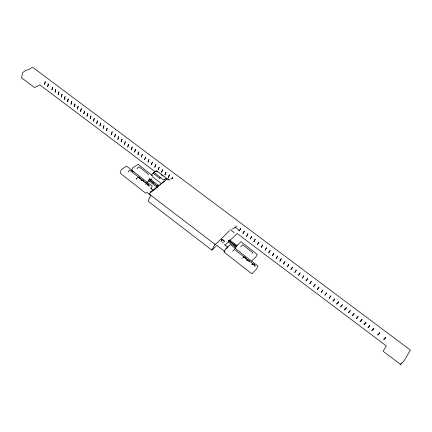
<?xml version="1.0" encoding="UTF-8"?>
<svg xmlns="http://www.w3.org/2000/svg" width="432" height="432" viewBox="0 0 432 432"><rect width="100%" height="100%" fill="white"/><g stroke="black" fill="none" stroke-linecap="round" stroke-linejoin="round"><path stroke-width="0.65" d="M149.013 159.586L147.987 162.221L148.964 159.478M145.649 157.097L144.628 159.7L145.595 156.946M142.333 154.537L141.275 157.178L142.231 154.424M138.742 151.94C137.738 158.215 137.387 152.086 138.974 152.021M135.464 149.342L134.6 152.156L135.529 149.396M132.057 146.972L131.274 149.656L132.295 147.004M128.596 144.212L127.732 146.993L128.741 144.337M125.275 141.723L124.427 144.504L125.318 141.728M121.964 139.234L121.127 142.025L122.008 139.244M118.703 136.766L117.833 139.547L118.66 136.755M115.366 134.282L114.55 137.079L115.506 134.406M112.223 131.938L111.278 134.617L112.12 131.825M107.071 128.212C106.607 133.029 105.43 130.291 107.303 128.245M103.988 125.825L103.124 128.488L103.945 125.685M100.64 123.228L99.878 126.047L100.683 123.239M97.427 120.857L96.638 123.611L97.529 120.911M94.187 118.422L93.409 121.181L94.289 118.476M90.914 115.933L90.185 118.757L90.958 115.938M58.941 91.946L58.185 94.7L58.79 91.795M87.831 113.627L86.972 116.343L87.734 113.519M84.613 111.213L83.765 113.929L84.515 111.105M81.265 108.686L80.568 111.526L81.308 108.697M71.685 101.493L71.015 104.344L71.728 101.504M68.197 98.982C67.954 104.123 66.695 100.969 68.429 99.063M65.027 96.606C64.568 103.129 63.806 96.779 65.259 96.687M62.1 94.311L61.328 97.06L62.008 94.208M55.696 89.532L55.048 92.34L55.798 89.586M52.661 87.226L51.921 89.986L52.569 87.124M48.146 83.981C49.496 84.299 45.932 90.32 48.298 83.916M45.268 81.68L44.555 84.451L45.176 81.572M78.203 106.402L77.377 109.129L78.106 106.294M128.018 172.136L128.369 171.153L129.676 170.267L148.883 185.171L148.592 185.933M131.663 170.613L132.651 167.854L138.164 164.333L153.031 176.17M137.052 168.815L137.365 167.951L139.072 166.844L148.289 174.166L147.96 175.025M137.381 177.935L138.58 176.953L139.941 178.076L139.828 178.378M145.676 184.356L146.831 183.373L148.316 184.594L148.198 184.896M149.51 179.253L149.731 178.681L159.019 185.722L158.62 185.976M151.556 175.446L152.199 173.783L156.136 170.899L157.75 172.114M153.473 173.351L153.668 172.849L153.139 173.237L159.624 178.124C160.391 177.039 160.348 178.751 159.543 178.713M151.07 189L152.188 186.138L126.565 166.147L121.333 169.598L120.128 173.102L145.773 193.234L146.923 192.402L150.633 195.291M150.692 194.848L148.171 201.247L211.901 250.106L216.886 245.414L224.759 251.424M162.54 169.668L161.514 172.395L162.643 169.781M165.883 172.179L164.916 174.949L165.953 172.228M164.678 179.782L166.217 178.027L156.605 170.743L154.116 172.541L163.696 180.014L164.824 179.172M172.098 178.875L172.741 177.325M211.901 250.106L215.131 243.907M221.508 239.728L221.778 239.209L224.564 241.331L224.294 241.844M223.625 241.418L223.997 240.71L222.545 239.609L221.076 241.353L221.81 240.662M222.934 243.216L223.204 242.698L222.68 242.314M231.028 230.78L231.266 230.326L234.063 232.438L233.825 232.886M224.003 252.034L225.742 248.767L230.342 244.544L258.109 266.177L256.214 269.374L251.797 273.829L224.003 252.034L224.921 251.192M226.022 249.059L228.015 247.023M232.605 251.338L234.252 249.34L255.064 265.464L254.642 266.177M234.873 248.605L236.277 246.029L241.137 241.715L257.267 254.529L255.787 257.072L251.516 261.085M240.689 246.91L242.638 244.744L252.639 252.671L252.18 253.476M241.618 258.827L241.947 258.595M245.284 258.131L245.446 257.845L243.956 256.63L242.843 257.747L243.799 256.916L244.787 257.726M172.265 178.562L172.681 177.412M229.927 240.489L237.19 233.555L386.365 345.956L383.076 351.232L400.594 364.478L401.528 362.875M254.356 265.183L254.518 264.902L252.904 263.585L251.824 264.697L252.736 263.866M255.258 266.274L254.308 265.259M266.474 247.682L265.064 250.258L266.533 247.801M273.78 253.168L272.419 255.787L273.856 253.222M288.868 264.53L287.253 266.938L288.743 264.4M296.249 270.032L294.727 272.56L296.374 270.167M300.019 272.862L298.48 275.384L300.143 272.992M303.793 275.697L302.243 278.213L303.917 275.832M311.278 281.313L309.771 283.873L311.353 281.367M385.771 337.23C380.408 342.036 386.856 338.126 385.727 337.225M338.413 301.774C339.671 302.513 333.493 306.86 338.494 301.741M379.728 332.694C374.587 337.532 380.705 333.542 379.685 332.689M373.826 328.261C368.593 333.121 374.89 329.157 373.777 328.255M369.986 325.42C365.915 328.293 369.101 328.482 369.77 325.323M350.125 310.5C350.973 311.51 345.422 315.376 350.174 310.505M365.899 322.31C360.887 327.224 366.876 323.136 365.85 322.304M354.002 313.486C355.433 313.924 348.851 318.697 354.089 313.443M362.081 319.486C358.074 322.38 361.217 322.564 361.865 319.388M358.015 316.391C353.327 321.127 358.63 317.531 357.966 316.386M346.27 307.579C340.978 312.887 347.738 308.048 346.156 307.633M342.506 304.792C340.049 305.483 339.898 309.631 342.29 304.695M236.752 245.959L237.001 245.678M334.751 298.971C330.955 301.936 333.952 302.103 334.535 298.874M330.761 295.936L329.103 298.409L330.712 295.931M326.738 293.031L324.907 295.25L326.603 292.842M322.936 290.104L321.181 292.453L322.693 290.023M318.978 287.096L317.369 289.586L318.935 287.086M315.284 284.364L313.567 286.724L315.16 284.229M307.681 278.651C304.09 281.686 306.958 281.837 307.465 278.554M400.594 364.478L404.384 360.434L410.4 350.077L33.151 67.646L31.298 67.819L29.128 69.525L26.028 70.303L22.61 72.603L21.6 77.841L34.474 87.572L39.868 84.877L155.32 171.866M228.528 241.115L228.852 240.802M292.615 267.343C290.077 268.493 290.666 272.079 292.388 267.327M285.131 261.727C283.252 261.673 282.701 267.381 284.893 261.646M281.281 258.795L279.817 261.349L281.237 258.79M236.666 226.012L233.167 228.82M277.684 256.138L276.113 258.563L277.565 256.009M270.275 250.576C268.045 251.57 268.218 255.528 270.081 250.479M159.932 185.08L160.801 184.253M262.91 245.047C260.75 245.835 260.885 250.155 262.672 244.966M258.995 242.109L257.499 244.566L258.757 242.028M225.088 245.111L228.96 241.412M255.22 239.236L253.854 241.828L255.177 239.225M251.689 236.628L250.22 239.096L251.575 236.498M247.936 233.766L246.596 236.369L247.892 233.761M244.42 231.169C241.834 232.988 243.076 235.634 244.193 231.147M240.802 228.452L239.377 230.942L240.689 228.328M157.982 186.916L149.326 193.487M161.935 183.217L164.651 181.116M229.516 230.758L215.33 244.588L149.116 194.022M169.484 174.917L168.329 177.514L169.376 174.798M172.093 178.324L170.797 179.221M159.235 167.227L158.117 169.841L159.046 167.135M155.839 164.678L154.732 167.297L155.736 164.56M152.399 162.167L151.357 164.754L152.345 162.016M146.556 182.547L149.261 180.722M150.347 179.993L151.972 178.897M74.914 103.896C72.365 109.939 76.07 104.679 74.774 103.918M229.937 229.727L230.213 229.565M232.486 228.771L231.779 229.052M237.092 245.603L229.424 239.825L229.014 240.203L228.728 240.743L236.455 246.499M149.731 178.681L148.943 179.669L157.712 186.322M168.572 179.825L167.94 179.825M228.933 240.743L236.142 246.105M228.204 241.726L235.926 247.477M234.846 226.973L238.48 229.7L238.237 230.153L238.907 230.656M169.825 180.117L167.74 178.546L150.525 192.051L153.112 190.085L150.52 188.06M160.969 174.539L163.118 176.159M165.802 178.178L167.416 179.393M152.415 176.818L161.563 183.73M150.903 180.819L153.997 183.163M156.573 185.117L158.117 186.289M157.302 187.353L148.543 180.706L148.786 180.063A1.836 0.535 -52.7 0 1 149.359 179.647M224.402 244.588L227.896 247.25M243.68 257.018L248.994 261.139M139.066 177.908L141.124 179.501M144.72 182.293L149.267 186.095L147.722 184.896M132.176 171.023L133.207 171.85M136.215 178.983L136.723 178.627L136.215 178.983M141.226 180.43L141.113 180.733L142.042 180.139L143.494 181.332L143.608 181.024L142.155 179.836L141.226 180.43M247.034 260.485L246.872 260.771L247.687 260.037L249.269 261.333L249.431 261.047L247.849 259.756L247.034 260.485"/></g></svg>
